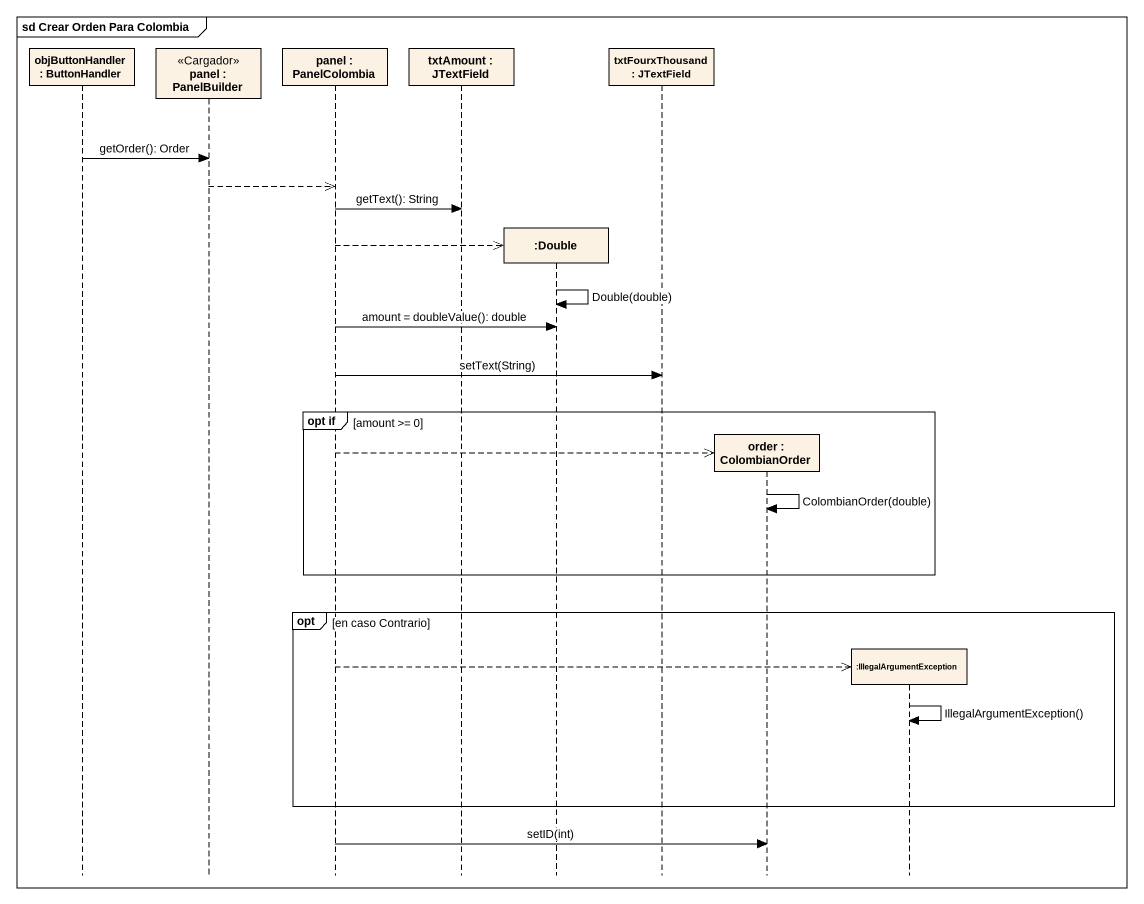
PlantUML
@startuml
mainframe sd Crear Orden Para Colombia
hide footbox
participant "objButtonHandler : ButtonHandler" as objButtonHandler
participant "panel : PanelBuilder" as panel <<Cargador>>
participant "panel : PanelColombia" as panel_2
participant "txtAmount : JTextField" as txtAmount
participant ":Double" as Double
participant "txtFourxThousand : JTextField" as txtFourxThousand
participant "order : ColombianOrder" as order
participant ":IllegalArgumentException" as IllegalArgumentException

objButtonHandler -> panel : getOrder(): Order
panel -->> panel_2
panel_2 -> txtAmount : getText(): String
panel_2 -->> Double **
Double -> Double : Double(double)
panel_2 -> Double : amount = doubleValue(): double
panel_2 -> txtFourxThousand : setText(String)
group opt if [amount >= 0]
  panel_2 -->> order **
  order -> order : ColombianOrder(double)
end
opt en caso Contrario
  panel_2 -->> IllegalArgumentException **
  IllegalArgumentException -> IllegalArgumentException : IllegalArgumentException()
end
panel_2 -> order : setID(int)
@enduml
